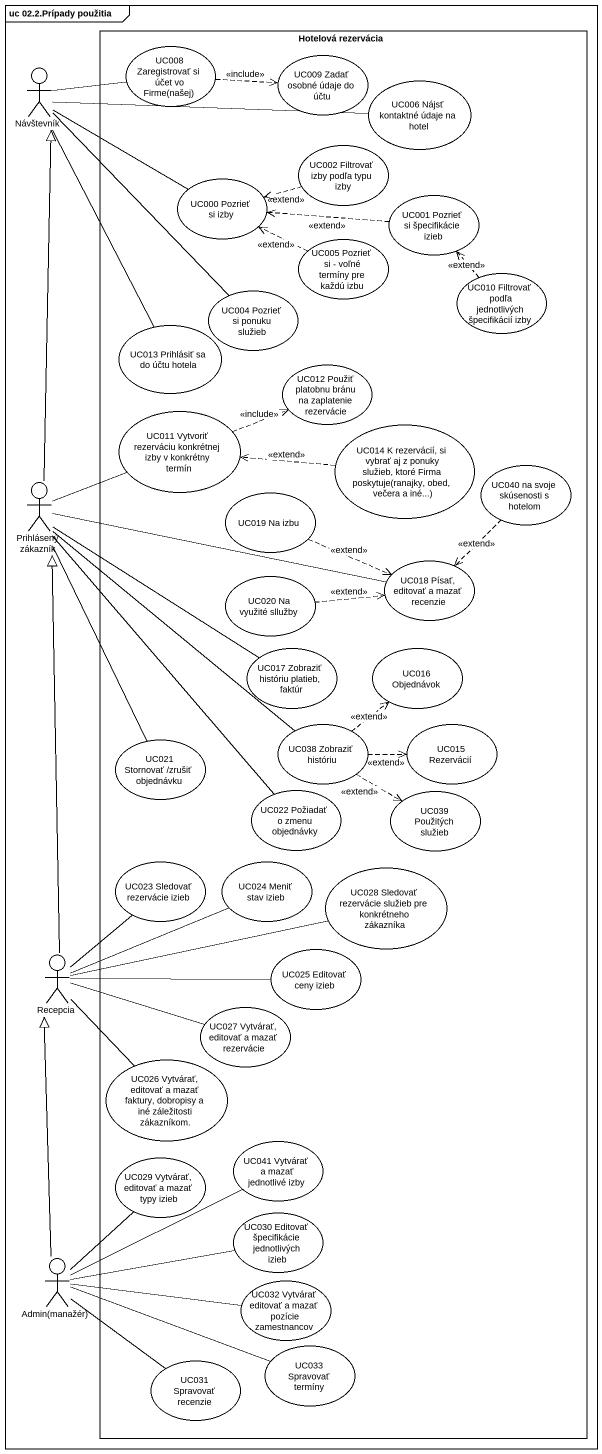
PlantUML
@startuml
mainframe uc 02.2.Prípady použitia
rectangle "Hotelová rezervácia" as Hotelová_rezervácia {
  usecase "UC008 Zaregistrovať si účet vo Firme(našej)" as UC008_Zaregistrovať_si_účet
  usecase "UC009 Zadať osobné údaje do účtu" as UC009_Zadať_osobné_údaje_do
  usecase "UC006 Nájsť kontaktné údaje na hotel" as UC006_Nájsť_kontaktné_údaje
  usecase "UC002 Filtrovať izby podľa typu izby" as UC002_Filtrovať_izby_podľa
  usecase "UC000 Pozrieť si izby" as UC000_Pozrieť_si_izby
  usecase "UC001 Pozrieť si špecifikácie izieb" as UC001_Pozrieť_si
  usecase "UC005 Pozrieť si - voľné termíny pre každú izbu" as UC005_Pozrieť_si_voľné
  usecase "UC010 Filtrovať podľa jednotlivých špecifikácií izby" as UC010_Filtrovať_podľa
  usecase "UC004 Pozrieť si ponuku služieb" as UC004_Pozrieť_si_ponuku
  usecase "UC013 Prihlásiť sa do účtu hotela" as UC013_Prihlásiť_sa_do_účtu
  usecase "UC012 Použiť platobnu bránu na zaplatenie rezervácie" as UC012_Použiť_platobnu_bránu
  usecase "UC011 Vytvoriť rezerváciu konkrétnej izby v konkrétny termín" as UC011_Vytvoriť_rezerváciu
  usecase "UC014 K rezervácií, si vybrať aj z ponuky služieb, ktoré Firma poskytuje(ranajky, obed, večera a iné...)" as UC014_K_rezervácií_si
  usecase "UC040 na svoje skúsenosti s hotelom" as UC040_na_svoje_skúsenosti_s
  usecase "UC019 Na izbu" as UC019_Na_izbu
  usecase "UC020 Na využité sllužby" as UC020_Na_využité_sllužby
  usecase "UC018 Písať, editovať a mazať recenzie" as UC018_Písať_editovať_a
  usecase "UC017 Zobraziť históriu platieb, faktúr" as UC017_Zobraziť_históriu
  usecase "UC016 Objednávok" as UC016_Objednávok
  usecase "UC021 Stornovať /zrušiť objednávku" as UC021_Stornovať_zrušiť
  usecase "UC038 Zobraziť históriu" as UC038_Zobraziť_históriu
  usecase "UC015 Rezervácií" as UC015_Rezervácií
  usecase "UC022 Požiadať o zmenu objednávky" as UC022_Požiadať_o_zmenu
  usecase "UC039 Použitých služieb" as UC039_Použitých_služieb
  usecase "UC023 Sledovať rezervácie izieb" as UC023_Sledovať_rezervácie
  usecase "UC024 Meniť stav izieb" as UC024_Meniť_stav_izieb
  usecase "UC028 Sledovať rezervácie služieb pre konkrétneho zákazníka" as UC028_Sledovať_rezervácie
  usecase "UC025 Editovať ceny izieb" as UC025_Editovať_ceny_izieb
  usecase "UC027 Vytvárať, editovať a mazať rezervácie" as UC027_Vytvárať_editovať_a
  usecase "UC026 Vytvárať, editovať a mazať faktury, dobropisy a iné záležitosti zákazníkom." as UC026_Vytvárať_editovať_a
  usecase "UC029 Vytvárať, editovať a mazať typy izieb" as UC029_Vytvárať_editovať_a
  usecase "UC041 Vytvárať a mazať jednotlivé izby" as UC041_Vytvárať_a_mazať
  usecase "UC030 Editovať špecifikácie jednotlivých izieb" as UC030_Editovať_špecifikácie
  usecase "UC032 Vytvárať editovať a mazať pozície zamestnancov" as UC032_Vytvárať_editovať_a
  usecase "UC031 Spravovať recenzie" as UC031_Spravovať_recenzie
  usecase "UC033 Spravovať termíny" as UC033_Spravovať_termíny
}
actor Návštevník
actor "Prihlásený zákazník" as Prihlásený_zákazník
actor Recepcia
actor "Admin(manažér)" as Admin_manažér
UC008_Zaregistrovať_si_účet .right.> UC009_Zadať_osobné_údaje_do : <<include>>
Návštevník -right- UC008_Zaregistrovať_si_účet
Návštevník -right- UC006_Nájsť_kontaktné_údaje
Návštevník -right- UC000_Pozrieť_si_izby
Návštevník -- UC004_Pozrieť_si_ponuku
Návštevník -- UC013_Prihlásiť_sa_do_účtu
UC002_Filtrovať_izby_podľa .left.> UC000_Pozrieť_si_izby : <<extend>>
UC001_Pozrieť_si .left.> UC000_Pozrieť_si_izby : <<extend>>
UC005_Pozrieť_si_voľné .left.> UC000_Pozrieť_si_izby : <<extend>>
UC010_Filtrovať_podľa .up.> UC001_Pozrieť_si : <<extend>>
UC011_Vytvoriť_rezerváciu .right.> UC012_Použiť_platobnu_bránu : <<include>>
UC014_K_rezervácií_si .left.> UC011_Vytvoriť_rezerváciu : <<extend>>
UC040_na_svoje_skúsenosti_s ..> UC018_Písať_editovať_a : <<extend>>
Prihlásený_zákazník -up-|> Návštevník
Prihlásený_zákazník -right- UC011_Vytvoriť_rezerváciu
Prihlásený_zákazník -right- UC018_Písať_editovať_a
Prihlásený_zákazník -- UC017_Zobraziť_históriu
Prihlásený_zákazník -- UC021_Stornovať_zrušiť
Prihlásený_zákazník -- UC038_Zobraziť_históriu
UC019_Na_izbu .right.> UC018_Písať_editovať_a : <<extend>>
UC020_Na_využité_sllužby .right.> UC018_Písať_editovať_a : <<extend>>
UC038_Zobraziť_históriu .up.> UC016_Objednávok : <<extend>>
UC038_Zobraziť_históriu .right.> UC015_Rezervácií : <<extend>>
UC038_Zobraziť_históriu .right.> UC039_Použitých_služieb : <<extend>>
UC022_Požiadať_o_zmenu -up- Prihlásený_zákazník
Recepcia -up-|> Prihlásený_zákazník
Recepcia -up- UC023_Sledovať_rezervácie
Recepcia -right- UC024_Meniť_stav_izieb
Recepcia -right- UC028_Sledovať_rezervácie
Recepcia -right- UC025_Editovať_ceny_izieb
Recepcia -right- UC027_Vytvárať_editovať_a
Recepcia -- UC026_Vytvárať_editovať_a
Admin_manažér -up-|> Recepcia
Admin_manažér -up- UC029_Vytvárať_editovať_a
Admin_manažér -right- UC041_Vytvárať_a_mazať
Admin_manažér -right- UC030_Editovať_špecifikácie
Admin_manažér -right- UC032_Vytvárať_editovať_a
Admin_manažér -- UC031_Spravovať_recenzie
Admin_manažér -right- UC033_Spravovať_termíny
@enduml
